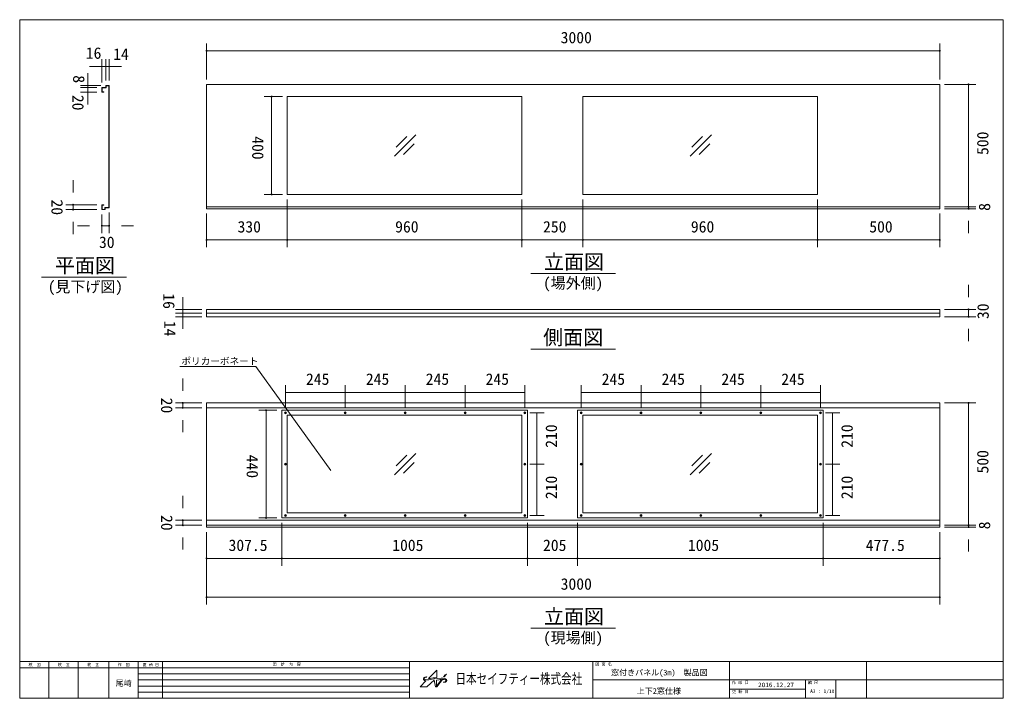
# Model space of a CAD drawing. Units: millimetres, scale not verified. Extents: x -2012 to 2012, y -1388 to 1388.
import ezdxf
from ezdxf.enums import TextEntityAlignment as Align

# ---------------------------------------------------------------- set-up
doc = ezdxf.new("R2010")
doc.units = ezdxf.units.MM
doc.header["$LTSCALE"] = 8
doc.header["$PDMODE"] = 32
doc.header["$PDSIZE"] = 4
for name, color, linetype, lineweight in [('0-0_(3m)窓付ﾊﾟﾈﾙ(上下２窓)', 7, 'Continuous', 9), ('0-1_(3m)標準ｱﾄﾞﾌﾗッﾄ', 7, 'Continuous', 9), ('0-2_(3m)幅調整ﾊﾟﾈﾙ', 7, 'Continuous', 9), ('0-3_0', 7, 'Continuous', 9), ('1-2_ﾛｺﾞ', 4, 'Continuous', 5), ('1-3_図面枠', 7, 'Continuous', 9)]:
    doc.layers.add(name, color=color, linetype=linetype, lineweight=lineweight)
doc.styles.add('ＭＳ ゴシック', font='')
doc.styles.get('ＭＳ ゴシック').set_extended_font_data('MS Gothic')

msp = doc.modelspace()

# ---------------------------------------------------------------- linework, layer by layer
at = {"layer": '0-0_(3m)窓付ﾊﾟﾈﾙ(上下２窓)'}
for p, q in [((-2012.5, 1387.5), (-2012.5, -1387.5)), ((-1676.35, 1110.717), (-1676.35, 1090.717)), ((-1660.35, 1110.717), (-1676.35, 1110.717)), ((-1667.85, 1090.717), (-1676.35, 1090.717)), ((-1667.85, 1091.917), (-1675.15, 1091.917)), ((-1667.85, 1091.917), (-1667.85, 1090.717)), ((-1646.35, 1118.717), (-1660.35, 1118.717)), ((-1660.35, 1118.717), (-1660.35, 1110.717)), ((-1647.55, 1117.517), (-1647.55, 619.917)), ((-1646.35, 1118.717), (-1646.35, 618.717)), ((-1247.594, 1122.717), (1752.406, 1122.717)), ((-1247.594, 1122.717), (-1247.594, 614.717)), ((1752.406, 1122.717), (1752.406, 614.717)), ((-917.594, 1072.717), (-917.594, 672.717)), ((-917.594, 1072.717), (42.406, 1072.717)), ((42.406, 1072.717), (42.406, 672.717)), ((292.406, 1072.717), (1252.406, 1072.717)), ((292.406, 1072.717), (292.406, 672.717)), ((1252.406, 1072.717), (1252.406, 672.717)), ((-478.588, 829.223), (-391.6, 916.211)), ((-471.61, 865.74), (-428.117, 909.234)), ((731.412, 829.223), (818.4, 916.211)), ((738.39, 865.74), (781.883, 909.234)), ((-441.898, 836.026), (-398.403, 879.521)), ((768.102, 836.026), (811.597, 879.521)), ((-917.594, 672.717), (42.406, 672.717)), ((292.406, 672.717), (1252.406, 672.717)), ((-1676.35, 630.717), (-1676.35, 610.717)), ((-1667.85, 630.717), (-1676.35, 630.717)), ((-1676.35, 616.717), (-1676.35, 630.717)), ((-1662.35, 610.717), (-1676.35, 610.717)), ((-1675.15, 629.517), (-1675.15, 611.917)), ((-1667.85, 629.517), (-1675.15, 629.517)), ((-1667.85, 630.717), (-1667.85, 629.517)), ((-1646.35, 618.717), (-1662.35, 618.717)), ((-1662.35, 618.717), (-1662.35, 610.717)), ((-1247.594, 614.717), (1752.406, 614.717)), ((-1247.594, 202.848), (1752.406, 202.848)), ((1752.406, 202.848), (1752.406, 172.848)), ((-1247.594, 186.848), (1752.406, 186.848)), ((-1247.594, -179.642), (1752.406, -179.642)), ((-1247.594, -179.642), (-1247.594, -687.642)), ((-1247.594, -199.642), (1752.406, -199.642)), ((1752.406, -179.642), (1752.406, -687.642)), ((-940.094, -209.642), (-940.094, -649.642)), ((-917.594, -229.642), (-917.594, -629.642)), ((-917.594, -229.642), (42.406, -229.642)), ((42.406, -229.642), (42.406, -629.642)), ((269.906, -209.642), (1274.906, -209.642)), ((269.906, -209.642), (269.906, -649.642)), ((292.406, -229.642), (1252.406, -229.642)), ((292.406, -229.642), (292.406, -629.642)), ((1252.406, -229.642), (1252.406, -629.642)), ((1274.906, -209.642), (1274.906, -649.642)), ((-478.588, -473.136), (-391.6, -386.148)), ((-471.61, -436.619), (-428.117, -393.125)), ((731.412, -473.136), (818.4, -386.148)), ((738.39, -436.619), (781.883, -393.125)), ((-441.898, -466.332), (-398.403, -422.838)), ((768.102, -466.332), (811.597, -422.838)), ((-917.594, -629.642), (42.406, -629.642)), ((292.406, -629.642), (1252.406, -629.642)), ((-1247.594, -659.642), (1752.406, -659.642)), ((-1247.594, -679.642), (1752.406, -679.642)), ((-940.094, -649.642), (64.906, -649.642)), ((269.906, -649.642), (1274.906, -649.642)), ((-1247.594, -687.642), (1752.406, -687.642))]:
    msp.add_line(p, q, dxfattribs=at)
for points in [[(-1647.55, 1117.517), (-1659.15, 1117.517), (-1659.15, 1109.517), (-1675.15, 1109.517), (-1675.15, 1091.917)], [(-1647.55, 619.917), (-1663.55, 619.917), (-1663.55, 611.917), (-1675.15, 611.917)], [(-1247.594, 202.848), (-1247.594, 172.848), (1752.406, 172.848)], [(-940.094, -209.642), (64.906, -209.642), (64.906, -649.642)]]:
    msp.add_lwpolyline(points, dxfattribs=at)
for centre, radius in [((-925.094, -219.642), 4), ((-925.094, -219.642), 2), ((-680.094, -219.642), 4), ((-680.094, -219.642), 2), ((-435.094, -219.642), 4), ((-435.094, -219.642), 2), ((-190.094, -219.642), 4), ((-190.094, -219.642), 2), ((54.906, -219.642), 4), ((54.906, -219.642), 2), ((284.906, -219.642), 4), ((284.906, -219.642), 2), ((529.906, -219.642), 4), ((529.906, -219.642), 2), ((774.906, -219.642), 4), ((774.906, -219.642), 2), ((1019.906, -219.642), 4), ((1019.906, -219.642), 2), ((1264.906, -219.642), 4), ((1264.906, -219.642), 2), ((-925.094, -429.642), 4), ((-925.094, -429.642), 2), ((54.906, -429.642), 4), ((54.906, -429.642), 2), ((284.906, -429.642), 4), ((284.906, -429.642), 2), ((1264.906, -429.642), 4), ((1264.906, -429.642), 2), ((-925.094, -639.642), 4), ((-925.094, -639.642), 2), ((-680.094, -639.642), 4), ((-680.094, -639.642), 2), ((-435.094, -639.642), 4), ((-435.094, -639.642), 2), ((-190.094, -639.642), 4), ((-190.094, -639.642), 2), ((54.906, -639.642), 4), ((54.906, -639.642), 2), ((284.906, -639.642), 4), ((284.906, -639.642), 2), ((529.906, -639.642), 4), ((529.906, -639.642), 2), ((774.906, -639.642), 4), ((774.906, -639.642), 2), ((1019.906, -639.642), 4), ((1019.906, -639.642), 2), ((1264.906, -639.642), 4), ((1264.906, -639.642), 2)]:
    msp.add_circle(centre, radius, dxfattribs=at)
at = {"layer": '0-1_(3m)標準ｱﾄﾞﾌﾗッﾄ'}
msp.add_line((-1247.594, 622.717), (1752.406, 622.717), dxfattribs=at)
at = {"layer": '0-2_(3m)幅調整ﾊﾟﾈﾙ'}
msp.add_line((-1045.986, -30.63), (-739.918, -456.144), dxfattribs=at)
at = {"layer": '0-3_0'}
for p, q in [((-1247.594, 1142.717), (-1247.594, 1290.363)), ((1752.406, 1142.717), (1752.406, 1290.363)), ((1752.406, 1260.363), (-1247.594, 1260.363)), ((-1197.594, 1260.363), (1702.406, 1260.363)), ((-1676.35, 1130.717), (-1676.35, 1226.363)), ((-1660.35, 1138.717), (-1660.35, 1226.363)), ((-1660.35, 1138.717), (-1660.35, 1226.363)), ((-1646.35, 1138.717), (-1646.35, 1226.363)), ((-1733.995, 1118.717), (-1733.995, 1168.717)), ((-1676.35, 1196.363), (-1726.35, 1196.363)), ((-1660.35, 1196.363), (-1710.35, 1196.363)), ((-1660.35, 1196.363), (-1676.35, 1196.363)), ((-1660.35, 1196.363), (-1610.35, 1196.363)), ((-1646.35, 1196.363), (-1660.35, 1196.363)), ((-1646.35, 1196.363), (-1596.35, 1196.363)), ((-1733.995, 1110.717), (-1733.995, 1160.717)), ((-1680.35, 1118.717), (-1763.995, 1118.717)), ((-1696.35, 1110.717), (-1763.995, 1110.717)), ((-1696.35, 1110.717), (-1763.995, 1110.717)), ((-1696.35, 1090.717), (-1763.995, 1090.717)), ((-1733.995, 1118.717), (-1733.995, 1110.717)), ((-1733.995, 1110.717), (-1733.995, 1060.717)), ((-1733.995, 1110.717), (-1733.995, 1090.717)), ((-1733.995, 1090.717), (-1733.995, 1040.717)), ((1772.406, 1122.717), (1900.052, 1122.717)), ((1870.052, 622.717), (1870.052, 1122.717)), ((-937.594, 1072.717), (-1011.776, 1072.717)), ((-981.776, 1072.717), (-981.776, 672.717)), ((1870.052, 1072.717), (1870.052, 672.717)), ((-981.776, 722.717), (-981.776, 1022.717)), ((-1793.995, 680.717), (-1793.995, 730.717)), ((1870.052, 672.717), (1870.052, 722.717)), ((-937.594, 672.717), (-1011.776, 672.717)), ((-917.594, 652.717), (-917.594, 456.623)), ((-917.594, 652.717), (-917.594, 456.623)), ((42.406, 652.717), (42.406, 456.623)), ((42.406, 652.717), (42.406, 456.623)), ((292.406, 652.717), (292.406, 456.623)), ((292.406, 652.717), (292.406, 456.623)), ((1252.406, 652.717), (1252.406, 456.623)), ((1252.406, 652.717), (1252.406, 456.623)), ((-1696.35, 630.717), (-1823.995, 630.717)), ((-1696.35, 610.717), (-1823.995, 610.717)), ((1772.406, 622.717), (1900.052, 622.717)), ((1772.406, 622.717), (1900.052, 622.717)), ((1772.406, 614.717), (1900.052, 614.717)), ((-1676.35, 590.717), (-1676.35, 514.894)), ((-1646.35, 598.717), (-1646.35, 514.894)), ((-1247.594, 594.717), (-1247.594, 456.623)), ((1752.406, 594.717), (1752.406, 456.623)), ((1870.052, 564.717), (1870.052, 514.717)), ((-1793.995, 560.717), (-1793.995, 510.717)), ((-1726.35, 544.894), (-1776.35, 544.894)), ((-1596.35, 544.894), (-1546.35, 544.894)), ((-1247.594, 486.623), (-917.594, 486.623)), ((-967.594, 486.623), (-1197.594, 486.623)), ((-917.594, 486.623), (42.406, 486.623)), ((-7.594, 486.623), (-867.594, 486.623)), ((42.406, 486.623), (292.406, 486.623)), ((242.406, 486.623), (92.406, 486.623)), ((292.406, 486.623), (1252.406, 486.623)), ((1202.406, 486.623), (342.406, 486.623)), ((1252.406, 486.623), (1752.406, 486.623)), ((1702.406, 486.623), (1302.406, 486.623)), ((1870.052, 252.848), (1870.052, 302.848)), ((-1345.24, 202.848), (-1345.24, 252.848)), ((-1267.594, 202.848), (-1375.24, 202.848)), ((-1345.24, 186.848), (-1345.24, 236.848)), ((-1345.24, 186.848), (-1345.24, 202.848)), ((1772.406, 202.848), (1900.052, 202.848)), ((-1267.594, 186.848), (-1375.24, 186.848)), ((-1267.594, 186.848), (-1375.24, 186.848)), ((-1267.594, 172.848), (-1375.24, 172.848)), ((-1345.24, 186.848), (-1345.24, 136.848)), ((-1345.24, 172.848), (-1345.24, 186.848)), ((-1345.24, 172.848), (-1345.24, 122.848)), ((1772.406, 172.848), (1900.052, 172.848)), ((1870.052, 122.848), (1870.052, 72.848)), ((-1345.24, -129.642), (-1345.24, -79.642)), ((-925.094, -199.642), (-925.094, -106.444)), ((-680.094, -199.642), (-680.094, -106.444)), ((-680.094, -199.642), (-680.094, -106.444)), ((-435.094, -199.642), (-435.094, -106.444)), ((-435.094, -199.642), (-435.094, -106.444)), ((-190.094, -199.642), (-190.094, -106.444)), ((-190.094, -199.642), (-190.094, -106.444)), ((54.906, -199.642), (54.906, -106.444)), ((284.906, -199.642), (284.906, -106.444)), ((529.906, -199.642), (529.906, -106.444)), ((529.906, -199.642), (529.906, -106.444)), ((774.906, -199.642), (774.906, -106.444)), ((774.906, -199.642), (774.906, -106.444)), ((1019.906, -199.642), (1019.906, -106.444)), ((1019.906, -199.642), (1019.906, -106.444)), ((1264.906, -199.642), (1264.906, -106.444)), ((-925.094, -136.444), (-680.094, -136.444)), ((-680.094, -136.444), (-435.094, -136.444)), ((-435.094, -136.444), (-190.094, -136.444)), ((-190.094, -136.444), (54.906, -136.444)), ((284.906, -136.444), (529.906, -136.444)), ((529.906, -136.444), (774.906, -136.444)), ((774.906, -136.444), (1019.906, -136.444)), ((1019.906, -136.444), (1264.906, -136.444)), ((-1267.594, -179.642), (-1375.24, -179.642)), ((-1267.594, -199.642), (-1375.24, -199.642)), ((1772.406, -179.642), (1900.052, -179.642)), ((1870.052, -679.642), (1870.052, -179.642)), ((-960.094, -209.642), (-1034.276, -209.642)), ((-1004.276, -209.642), (-1004.276, -649.642)), ((74.906, -219.642), (133.533, -219.642)), ((103.533, -219.642), (103.533, -429.642)), ((1284.906, -219.642), (1343.533, -219.642)), ((1313.533, -219.642), (1313.533, -429.642)), ((1870.052, -229.642), (1870.052, -629.642)), ((-1345.24, -249.642), (-1345.24, -299.642)), ((-1004.276, -599.642), (-1004.276, -259.642)), ((74.906, -429.642), (133.533, -429.642)), ((74.906, -429.642), (133.533, -429.642)), ((103.533, -429.642), (103.533, -639.642)), ((1284.906, -429.642), (1343.533, -429.642)), ((1284.906, -429.642), (1343.533, -429.642)), ((1313.533, -429.642), (1313.533, -639.642)), ((-1345.24, -609.642), (-1345.24, -559.642)), ((1870.052, -629.642), (1870.052, -579.642)), ((74.906, -639.642), (133.533, -639.642)), ((1284.906, -639.642), (1343.533, -639.642)), ((-1267.594, -659.642), (-1375.24, -659.642)), ((-1267.594, -679.642), (-1375.24, -679.642)), ((-960.094, -649.642), (-1034.276, -649.642)), ((-940.094, -669.642), (-940.094, -845.735)), ((-940.094, -669.642), (-940.094, -845.735)), ((64.906, -669.642), (64.906, -845.735)), ((64.906, -669.642), (64.906, -845.735)), ((269.906, -669.642), (269.906, -845.735)), ((269.906, -669.642), (269.906, -845.735)), ((1274.906, -669.642), (1274.906, -845.735)), ((1274.906, -669.642), (1274.906, -845.735)), ((1772.406, -679.642), (1900.052, -679.642)), ((1772.406, -679.642), (1900.052, -679.642)), ((-1247.594, -707.642), (-1247.594, -845.735)), ((1752.406, -707.642), (1752.406, -845.735)), ((1772.406, -687.642), (1900.052, -687.642)), ((-1345.24, -729.642), (-1345.24, -779.642)), ((1870.052, -737.642), (1870.052, -787.642)), ((-1247.594, -815.735), (-940.094, -815.735)), ((-1247.594, -835.735), (-1247.594, -1004.127)), ((-990.094, -815.735), (-1197.594, -815.735)), ((-940.094, -815.735), (64.906, -815.735)), ((14.906, -815.735), (-890.094, -815.735)), ((64.906, -815.735), (269.906, -815.735)), ((219.906, -815.735), (114.906, -815.735)), ((269.906, -815.735), (1274.906, -815.735)), ((1224.906, -815.735), (319.906, -815.735)), ((1274.906, -815.735), (1752.406, -815.735)), ((1702.406, -815.735), (1324.906, -815.735)), ((1752.406, -835.735), (1752.406, -1004.127)), ((-1247.594, -974.127), (1752.406, -974.127)), ((1702.406, -974.127), (-1197.594, -974.127))]:
    msp.add_line(p, q, dxfattribs=at)
for points in [[(-1793.995, 630.717), (-1793.995, 610.717), (-1793.995, 630.717)], [(1870.052, 622.717), (1870.052, 614.717), (1870.052, 622.717)], [(-1676.35, 544.894), (-1646.35, 544.894), (-1676.35, 544.894)], [(1870.052, 202.848), (1870.052, 172.848), (1870.052, 202.848)], [(-1345.24, -199.642), (-1345.24, -179.642), (-1345.24, -199.642)], [(-1345.24, -679.642), (-1345.24, -659.642), (-1345.24, -679.642)], [(1870.052, -679.642), (1870.052, -687.642), (1870.052, -679.642)]]:
    msp.add_lwpolyline(points, dxfattribs=at)
for p in [(-1247.594, 1260.363), (1752.406, 1260.363), (1870.052, 1122.717), (-981.776, 1072.717), (-981.776, 672.717), (-1793.995, 630.717), (-1793.995, 610.717), (1870.052, 622.717), (1870.052, 614.717), (-1676.35, 544.894), (-1646.35, 544.894), (-1247.594, 486.623), (-917.594, 486.623), (42.406, 486.623), (292.406, 486.623), (1252.406, 486.623), (1752.406, 486.623), (1870.052, 202.848), (1870.052, 172.848), (-1345.24, -179.642), (-1345.24, -199.642), (1870.052, -179.642), (-1004.276, -209.642), (-1345.24, -659.642), (-1345.24, -679.642), (-1004.276, -649.642), (1870.052, -679.642), (1870.052, -687.642), (-1247.594, -815.735), (-940.094, -815.735), (64.906, -815.735), (269.906, -815.735), (1274.906, -815.735), (1752.406, -815.735), (-1247.594, -974.127), (1752.406, -974.127)]:
    msp.add_point(p, dxfattribs=at)
at = {"layer": '1-2_ﾛｺﾞ'}
for p, q in [((-345.914, -1300.407), (-346.642, -1300.367)), ((-306.41, -1313.186), (-297.242, -1311.893)), ((-279.538, -1321.914), (-275.94, -1321.905))]:
    msp.add_line(p, q, dxfattribs=at)
for points in [[(-339.8, -1306.425), (-305.248, -1272.005), (-305.16, -1272.25), (-306.098, -1302.382), (-313.616, -1303.446)], [(-350.008, -1316.552), (-373.511, -1340.049), (-373.409, -1340.078), (-345.478, -1340.102), (-344.827, -1339.678), (-316.118, -1313.733), (-310.538, -1340.112), (-305.218, -1340.112), (-282.686, -1310.374), (-278.999, -1310.359)], [(-288.315, -1305.616), (-304.054, -1307.049), (-314.423, -1308.289), (-332.198, -1310.865)], [(-286.12, -1310.567), (-307.225, -1338.439), (-306.41, -1313.186)]]:
    msp.add_lwpolyline(points, dxfattribs=at)
msp.add_lwpolyline([(-277.962, -1299.615), (-275.034, -1300.17), (-266.637, -1289.065), (-271.528, -1291.15)], close=True, dxfattribs=at)
for centre, radius, start, end in [((-354.263, -1308.022), 5.907, 137.3376, 189.71275), ((-356.528, -1308.409), 3.61, 189.71275, 211.14694), ((-348.294, -1303.432), 13.231, 211.14694, 262.55517), ((-351.988, -1310.118), 9.002, 107.54618, 137.3376), ((-352.927, -1307), 4.674, 114.83245, 184.93336), ((-354.81, -1307.163), 2.784, 184.93336, 245.82613), ((-345.45, -1286.31), 25.641, 245.82613, 271.56003), ((-343.834, -1326.651), 26.326, 94.53365, 114.83245), ((-346.741, -1326.714), 26.407, 94.87761, 107.54618), ((-347.564, -1317.065), 16.723, 86.83781, 94.87761), ((-347.692, -1203.959), 108.022, 271.56003, 278.24678), ((-381.357, -824.587), 483.626, 274.92935, 278.0518), ((-381.357, -824.587), 483.626, 274.92935, 278.0518), ((-260.943, -1569.143), 259.798, 95.56117, 98.03149), ((-281.734, -1363.809), 58.564, 89.15854, 96.45212), ((-281.262, -1331.628), 26.379, 63.69068, 89.15854), ((-280.054, -1302.301), 19.62, 271.50312, 302.01879), ((-278.906, -1334.826), 24.467, 73.31829, 90.21697), ((-275.974, -1308.49), 13.415, 270.14682, 315.9742), ((-273.678, -1317.377), 6.251, 36.42787, 73.31829), ((-271.59, -1315.836), 3.656, 302.01879, 36.42787), ((-273.17, -1315.262), 8.122, 8.17288, 63.69068), ((-269.511, -1314.737), 4.426, 315.9742, 8.17288)]:
    msp.add_arc(centre, radius, start, end, dxfattribs=at)
at = {"layer": '1-3_図面枠'}
for p, q in [((2012.5, -1237.5), (2012.5, 1387.5)), ((-1922.542, 334.489), (-1575.08, 334.489)), ((78.676, 349.247), (426.137, 349.247)), ((78.676, 40.635), (426.137, 40.635)), ((-1357.119, -30.63), (-1045.986, -30.63)), ((78.676, -1101.105), (426.137, -1101.105)), ((-2012.5, -1237.5), (2012.5, -1237.5)), ((-1892.5, -1237.5), (-1892.5, -1387.5)), ((-1772.5, -1237.5), (-1772.5, -1387.5)), ((-1647.5, -1237.5), (-1647.5, -1387.5)), ((-1527.5, -1237.5), (-1527.5, -1387.5)), ((-1427.5, -1237.5), (-1427.5, -1387.5)), ((-417.5, -1237.5), (-417.5, -1387.5)), ((332.5, -1237.5), (332.5, -1387.5)), ((892.5, -1237.5), (892.5, -1387.5)), ((1452.5, -1237.5), (1452.5, -1387.5)), ((-2012.5, -1262.5), (-417.5, -1262.5)), ((-1527.5, -1287.5), (-417.5, -1287.5)), ((-1527.5, -1312.5), (-417.5, -1312.5)), ((332.5, -1312.5), (2012.5, -1312.5)), ((1202.5, -1312.5), (1202.5, -1387.5)), ((1327.5, -1312.5), (1327.5, -1387.5)), ((-1527.5, -1337.5), (-417.5, -1337.5)), ((-1527.5, -1362.5), (-417.5, -1362.5)), ((1202.5, -1350), (892.5, -1350))]:
    msp.add_line(p, q, dxfattribs=at)
for points in [[(-2012.5, -1387.5), (2012.5, -1387.5), (2012.5, 1387.5), (-2012.5, 1387.5)], [(-2012.5, 1387.5), (-2012.5, -1237.5), (2012.5, -1237.5)]]:
    msp.add_lwpolyline(points, dxfattribs=at)

# ---------------------------------------------------------------- texts
at = {"layer": '0-3_0', "color": 2, "style": 'ＭＳ ゴシック'}
for s, p in [('3000', (201.206, 1276.963)), ('16', (-1742.025, 1213.494)), ('14', (-1629.766, 1209.154)), ('330', (-1120.994, 503.223)), ('960', (-475.994, 503.223)), ('250', (129.006, 503.223)), ('960', (734.006, 503.223)), ('500', (1464.006, 503.223)), ('30', (-1687.95, 439.904)), ('245', (-840.994, -119.844)), ('245', (-595.994, -119.844)), ('245', (-350.994, -119.844)), ('245', (-105.994, -119.844)), ('245', (369.006, -119.844)), ('245', (614.006, -119.844)), ('245', (859.006, -119.844)), ('245', (1104.006, -119.844)), ('307.5', (-1157.844, -799.135)), ('1005', (-488.086, -799.135)), ('205', (129.006, -799.135)), ('1005', (721.914, -799.135)), ('477.5', (1449.656, -799.135)), ('3000', (201.206, -957.527))]:
    msp.add_text(s, height=46.92, dxfattribs=at).set_placement(p, align=Align.BOTTOM_LEFT)
for s, rotation, p in [('8', 270, (-1807.586, 1160.154)), ('20', 270, (-1811.137, 1080.242)), ('500', 90, (1965.522, 834.317)), ('400', 270, (-1075.176, 911.117)), ('20', 270, (-1896.641, 652.317)), ('8', 90, (1972.698, 605.917)), ('16', 270, (-1439.171, 268.522)), ('30', 90, (1966.895, 163.248)), ('14', 270, (-1434.83, 156.264)), ('20', 270, (-1447.886, -158.042)), ('210', 90, (200.238, -363.042)), ('210', 90, (1410.238, -363.042)), ('440', 270, (-1097.676, -391.242)), ('500', 90, (1965.522, -468.042)), ('210', 90, (200.238, -573.042)), ('210', 90, (1410.238, -573.042)), ('20', 270, (-1447.886, -638.042)), ('8', 90, (1972.698, -696.442))]:
    msp.add_text(s, height=46.92, rotation=rotation, dxfattribs=at).set_placement(p, align=Align.BOTTOM_LEFT)
at = {"layer": '1-2_ﾛｺﾞ', "color": 7, "style": 'ＭＳ ゴシック', "width": 0.75}
msp.add_text('日本セイフティー株式会社', height=42.23, dxfattribs=at).set_placement((-229.15, -1341.005), align=Align.BOTTOM_LEFT)
at = {"layer": '1-3_図面枠', "style": 'ＭＳ ゴシック'}
for s, height, p in [('平面図', 60.06, (-1868.246, 334.547)), ('立面図', 60.06, (132.97, 349.306)), ('(見下げ図)', 45.04, (-1897.203, 259.628)), ('(場外側)', 45.04, (129.526, 274.386)), ('側面図', 60.06, (129.526, 40.694)), ('ポリカーボネート', 28.15, (-1350.726, -31.544)), ('立面図', 60.06, (132.97, -1101.046)), ('(現場側)', 45.04, (129.526, -1175.966)), ('検\u3000図', 11.73, (-1976.5, -1259.6)), ('検\u3000図', 11.73, (-1856.5, -1259.6)), ('検\u3000図', 11.73, (-1736.5, -1259.6)), ('作\u3000図', 11.73, (-1611.5, -1259.6)), ('更 新 日', 11.73, (-1509.5, -1259.6)), ('更\u3000新\u3000内\u3000容', 11.73, (-976.974, -1258.063)), ('図 面 名', 11.73, (342.5, -1257.1)), ('窓付きパネル(3m)\u3000製品図', 23.46, (407.386, -1300.913)), ('尾崎', 23.46, (-1619.5, -1344.2)), ('作 成 日\u3000', 11.73, (902.5, -1332.1)), ('2016.12.27', 18.77, (1009.031, -1347.503)), ('縮 尺', 11.73, (1212.5, -1332.1)), ('上下2窓仕様', 23.46, (512.5, -1376.482)), ('更 新 日\u3000', 11.73, (902.5, -1369.6)), ('A3 : 1/10', 14.08, (1221.96, -1369.548))]:
    msp.add_text(s, height=height, dxfattribs=at).set_placement(p, align=Align.BOTTOM_LEFT)

doc.saveas('drawing.dxf')
